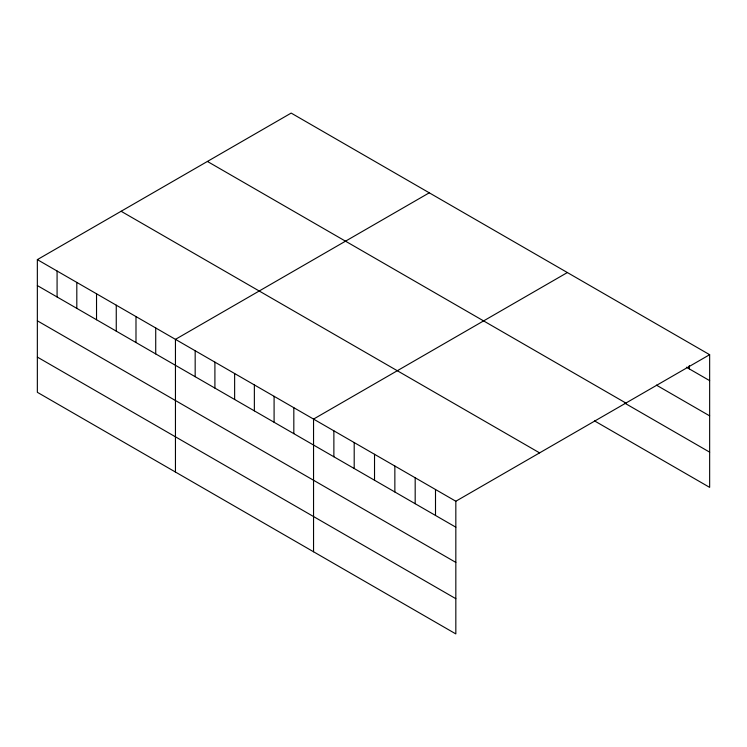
<?xml version="1.0" encoding="UTF-8"?>
<svg xmlns="http://www.w3.org/2000/svg" width="747" height="747" viewBox="0 0 747 747"><rect width="100%" height="100%" fill="white"/><g stroke="black" fill="none" stroke-linecap="round" stroke-linejoin="round"><path stroke-width="1.12" d="M37.35 259.629L455.829 501.237L455.829 633.914L37.35 392.306L37.35 259.629L291.171 113.086L709.65 354.694L709.65 487.371L594.472 420.869M429.264 192.819L175.452 339.362L175.452 472.039M567.365 272.543L313.544 419.086L313.544 551.772M455.829 501.237L709.65 354.694M686.418 367.225L709.65 380.643M656.417 385.125L709.65 415.864M207.405 161.445L625.893 403.053M624.473 402.978L709.65 452.15M121.107 211.27L539.595 452.878M37.35 285.578L455.829 527.186M37.35 320.799L455.829 562.407M37.35 357.085L455.829 598.692M689.322 365.526L689.322 368.906M435.501 489.5L435.501 515.449M415.183 477.763L415.183 503.711M394.855 466.025L394.855 491.974M374.527 454.297L374.527 480.237M354.199 442.56L354.199 468.509M333.872 430.823L333.872 456.772M293.823 407.694L293.823 433.643M274.093 396.312L274.093 422.251M254.363 384.92L254.363 410.869M234.633 373.528L234.633 399.477M214.903 362.136L214.903 388.085M195.172 350.745L195.172 376.693M155.721 327.97L155.721 353.919M135.991 316.579L135.991 342.528M116.261 305.187L116.261 331.136M96.531 293.795L96.531 319.744M76.81 282.403L76.81 308.352M57.08 271.021L57.08 296.961"/></g></svg>
